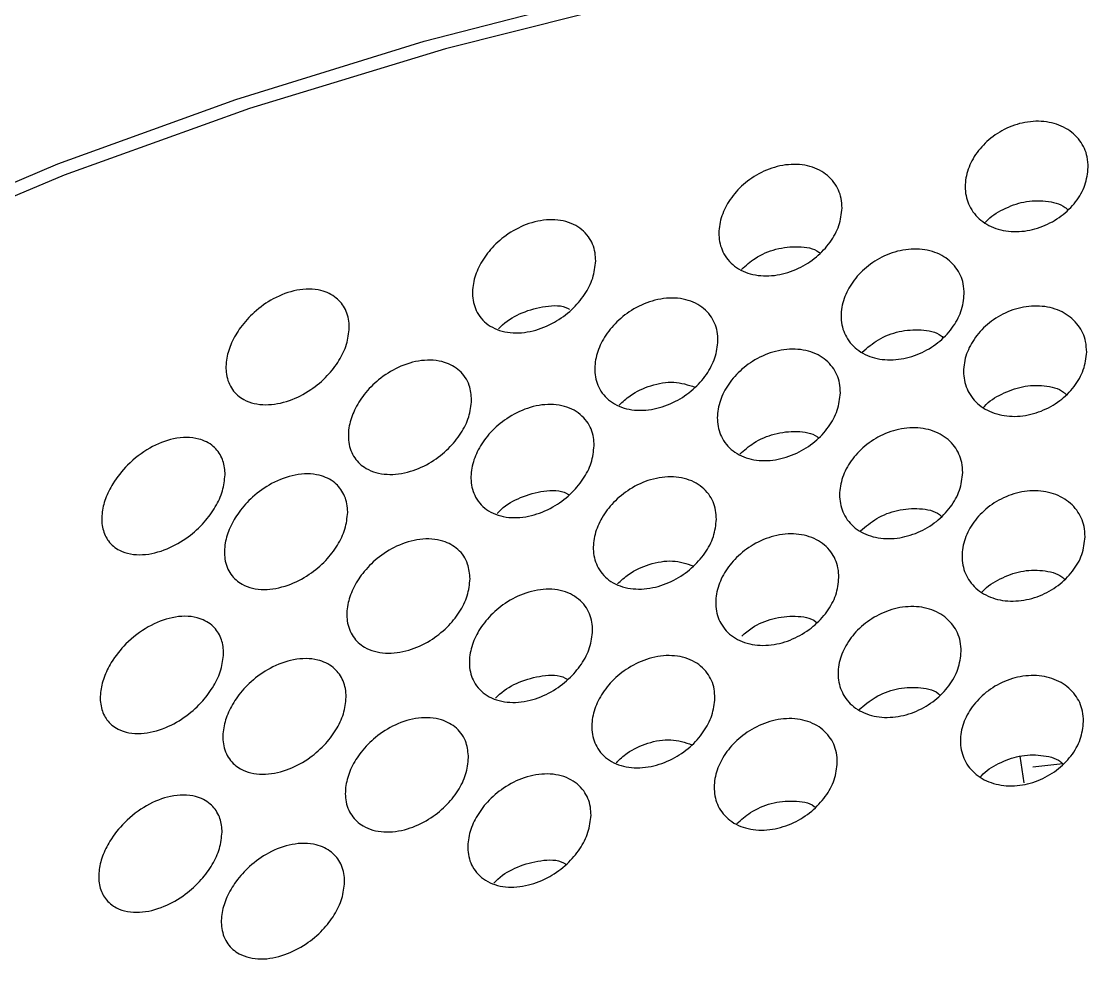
# Model space of a CAD drawing. Extents: x -50 to 17, y -20 to 123.
# Drawn here: x -15.664 to -14.799, y 51.953 to 52.735 of the extents above; entities that cross this region are included whole.
import ezdxf

# ---------------------------------------------------------------- set-up
doc = ezdxf.new("R2010")
doc.units = 0
doc.header["$MEASUREMENT"] = 0
doc.layers.add('GEOMETRY', color=2, linetype='Continuous', lineweight=25)

# ---------------------------------------------------------------- blocks, each defined once
blk = doc.blocks.new('2026 FREEFLOW AZURE')
at = {"layer": 'GEOMETRY'}
for p, q in [((1.59712, -25.01479), (1.59384, -24.99302)), ((1.62841, -24.99915), (1.60424, -25.00197))]:
    blk.add_line(p, q, dxfattribs=at)
at = {"layer": 'GEOMETRY', "flags": 128}
for points in [[(-0.04575, -25.37486), (-0.04451, -25.3374), (-0.03163, -25.25134), (-0.00485, -25.16607), (0.03567, -25.08208), (0.0897, -24.99986), (0.15693, -24.91987), (0.23698, -24.84259), (0.32938, -24.76844), (0.43361, -24.69785), (0.54907, -24.63124), (0.67509, -24.56897), (0.81095, -24.51141), (0.95589, -24.45889), (1.10905, -24.41171), (1.26957, -24.37014)], [(4.12202, -24.60931), (3.982, -24.54733), (3.83218, -24.49062), (3.67347, -24.43952), (3.50687, -24.39435), (3.33338, -24.35538), (3.15409, -24.32287), (2.9701, -24.297), (2.78255, -24.27793), (2.59258, -24.26579), (2.40137, -24.26065), (2.2101, -24.26254), (2.01996, -24.27145), (1.8321, -24.28733), (1.64769, -24.31007), (1.46787, -24.33953), (1.29374, -24.37554), (1.12639, -24.41788), (0.96683, -24.46627), (0.81605, -24.52043), (0.67499, -24.58002)]]:
    blk.add_lwpolyline(points, dxfattribs=at)
at = {"layer": 'GEOMETRY'}
for points, knots in [([(0, 0), (0.2, -0.00008), (1.20002, -0.00046), (3.80013, -0.01005), (7.8002, -0.04963), (12.2829, -0.13071), (16.44802, -0.23757), (19.86804, -0.34946), (22.85957, -0.47221), (24.7419, -0.5503), (25.94212, -0.61929), (26.45999, -0.66906), (26.97462, -0.74406), (27.48236, -0.85203), (28.01305, -1.01359), (28.5606, -1.23768), (29.12144, -1.52179), (29.65647, -1.85216), (30.16155, -2.22538), (30.63269, -2.64057), (31.06793, -3.09416), (31.46407, -3.58226), (31.8165, -4.09939), (32.12146, -4.6425), (32.36416, -5.16803), (32.5518, -5.67154), (32.69165, -6.14768), (32.80034, -6.63245), (32.88052, -7.12254), (32.97557, -8.13604), (33.05675, -9.67327), (33.14744, -11.73257), (33.20546, -13.79344), (33.25035, -15.85466), (33.30056, -18.08683), (33.34673, -20.06085), (33.38743, -22.20606), (33.4155, -23.9223), (33.4389, -25.63862), (33.45943, -27.35497), (33.48815, -30.35867), (33.51042, -34.64981), (33.51434, -38.941), (33.51195, -42.37395), (33.50568, -44.94865), (33.49361, -47.52333), (33.47476, -50.09797), (33.43935, -53.5308), (33.37445, -57.82165), (33.27491, -62.11186), (33.17222, -65.54338), (33.07682, -68.11635), (33.00511, -70.00484), (32.93718, -71.20833), (32.88908, -71.72693), (32.81748, -72.24267), (32.71532, -72.75239), (32.56394, -73.28709), (32.35364, -73.84131), (32.08434, -74.41075), (31.76878, -74.95598), (31.4092, -75.47251), (31.00619, -75.95614), (30.56353, -76.40494), (30.08516, -76.81546), (29.60842, -77.15933), (29.14285, -77.44366), (28.69582, -77.67743), (28.23346, -77.8805), (27.75868, -78.05044), (27.27098, -78.18621), (26.77184, -78.2832), (26.2643, -78.34733), (25.75346, -78.38705), (25.24083, -78.4112), (24.72788, -78.42754), (23.3562, -78.48229), (22.15578, -78.53445), (21.12603, -78.5792)], [0, 0, 0, 0, 0.005165, 0.025824, 0.067143, 0.108463, 0.141599, 0.174735, 0.196825, 0.218915, 0.223384, 0.227868, 0.232345, 0.236808, 0.241259, 0.246652, 0.252064, 0.257477, 0.26287, 0.268262, 0.273674, 0.279085, 0.284477, 0.289814, 0.295151, 0.299409, 0.303679, 0.307955, 0.312231, 0.316492, 0.334233, 0.351976, 0.369722, 0.38747, 0.405216, 0.427379, 0.43846, 0.460622, 0.471703, 0.482785, 0.504947, 0.549272, 0.593597, 0.615759, 0.637922, 0.660084, 0.682247, 0.704409, 0.748736, 0.793062, 0.815225, 0.837388, 0.85955, 0.864025, 0.868513, 0.872996, 0.877466, 0.881926, 0.88733, 0.892753, 0.898176, 0.903579, 0.908986, 0.914412, 0.919839, 0.925246, 0.929573, 0.933916, 0.938263, 0.942603, 0.946927, 0.951323, 0.955721, 0.960131, 0.964551, 0.968972, 0.973383, 1, 1, 1, 1]), ([(0, -0.20812), (1.31617, -0.21114), (3.95269, -0.21718), (7.91277, -0.26212), (11.87996, -0.33113), (15.68819, -0.42418), (19.33051, -0.53894), (21.85279, -0.63686), (23.41686, -0.70482), (24.02616, -0.7321), (24.63933, -0.76055), (25.2642, -0.78989), (25.84524, -0.82004), (26.37836, -0.85645), (26.85381, -0.92171), (27.32445, -1.0226), (27.78676, -1.15852), (28.27081, -1.34037), (28.7732, -1.57224), (29.28674, -1.86117), (29.77553, -2.19163), (30.2356, -2.56036), (30.66422, -2.96518), (31.05868, -3.40343), (31.4163, -3.87235), (31.73488, -4.36878), (32.01206, -4.89134), (32.24771, -5.43343), (32.43998, -5.99212), (32.57881, -6.54378), (32.67263, -7.09537), (32.72119, -7.63672), (32.753, -8.17927), (32.77745, -8.71223), (32.80109, -9.24202), (32.82389, -9.77313), (32.8588, -10.6158), (32.90338, -11.76736), (32.96806, -13.6083), (33.0361, -15.8269), (33.12044, -19.10552), (33.19813, -23.06634), (33.25875, -27.72694), (33.29327, -32.40547), (33.30585, -37.09367), (33.30596, -41.78187), (33.29377, -46.47143), (33.25969, -51.16187), (33.2074, -55.21963), (33.14499, -58.64537), (33.08167, -61.44706), (33.00435, -64.25388), (32.91104, -67.07412), (32.82717, -69.15407), (32.76767, -70.49166), (32.73777, -71.08318), (32.69706, -71.67542), (32.61411, -72.26416), (32.48247, -72.83935), (32.30318, -73.40087), (32.0799, -73.94334), (31.81684, -74.46783), (31.51143, -74.96915), (31.16473, -75.44625), (30.78049, -75.89362), (30.36132, -76.30831), (29.9099, -76.68765), (29.42952, -77.02883), (28.92377, -77.32949), (28.39497, -77.58805), (27.84659, -77.8049), (27.30682, -77.96436), (26.78346, -78.07175), (26.28055, -78.13314), (25.77166, -78.16438), (25.26259, -78.19073), (24.75538, -78.21463), (24.25358, -78.23814), (23.91992, -78.25322), (23.75342, -78.26075)], [0, 0, 0, 0, 0.034975, 0.070062, 0.105239, 0.140413, 0.171289, 0.202076, 0.207489, 0.212892, 0.218283, 0.2238, 0.229514, 0.233745, 0.237996, 0.242255, 0.246524, 0.250789, 0.255985, 0.261212, 0.26643, 0.271646, 0.276863, 0.28208, 0.287298, 0.292517, 0.297737, 0.303, 0.308209, 0.31342, 0.318099, 0.323062, 0.327854, 0.332542, 0.337239, 0.341947, 0.346668, 0.359651, 0.372571, 0.395618, 0.418635, 0.459724, 0.500891, 0.542493, 0.584052, 0.625473, 0.667076, 0.70867, 0.750118, 0.774913, 0.799719, 0.824588, 0.849529, 0.874703, 0.879904, 0.885108, 0.890443, 0.895674, 0.900889, 0.906104, 0.911319, 0.916463, 0.921681, 0.926901, 0.932118, 0.937335, 0.942552, 0.947769, 0.952975, 0.95817, 0.963395, 0.968628, 0.973105, 0.977578, 0.982078, 0.986651, 0.991124, 0.995571, 1, 1, 1, 1]), ([(0, -0.46732), (1.31784, -0.47035), (3.95768, -0.47641), (7.92282, -0.52148), (11.89507, -0.59068), (15.70804, -0.68402), (19.35413, -0.79911), (21.82021, -0.89507), (23.2687, -0.95782), (23.70993, -0.97737), (24.14771, -0.99721), (24.57261, -1.01688), (24.9934, -1.03684), (25.42143, -1.05724), (25.87425, -1.08209), (26.33492, -1.11277), (26.79787, -1.17519), (27.25209, -1.27188), (27.69765, -1.4022), (28.16538, -1.57746), (28.65116, -1.80126), (29.14781, -2.0803), (29.61982, -2.39922), (30.06433, -2.75523), (30.47832, -3.14619), (30.8591, -3.56922), (31.20406, -4.02164), (31.51117, -4.50027), (31.77817, -5.00373), (32.00521, -5.52593), (32.19072, -6.06429), (32.32499, -6.5973), (32.41497, -7.12665), (32.46204, -7.64831), (32.49349, -8.17918), (32.5181, -8.71459), (32.54203, -9.25065), (32.56503, -9.78678), (32.59321, -10.46706), (32.6257, -11.29246), (32.66149, -12.26208), (32.71384, -13.77478), (32.77697, -15.83257), (32.86144, -19.11653), (32.93921, -23.08467), (32.99692, -27.52963), (33.02974, -31.77081), (33.04437, -35.79043), (33.04706, -39.80086), (33.0431, -43.80046), (33.02616, -47.81162), (32.99247, -51.8249), (32.94107, -55.67005), (32.87239, -59.34204), (32.78687, -62.85034), (32.67863, -66.36438), (32.57847, -68.91171), (32.50872, -70.48109), (32.47884, -71.06951), (32.43911, -71.64484), (32.36, -72.21099), (32.23345, -72.76627), (32.06075, -73.3086), (31.84474, -73.83385), (31.59025, -74.34161), (31.29443, -74.82679), (30.9597, -75.28734), (30.58833, -75.71913), (30.18347, -76.11938), (29.74753, -76.48529), (29.28359, -76.81411), (28.79509, -77.10404), (28.28462, -77.35332), (27.75593, -77.56157), (27.23658, -77.71433), (26.73269, -77.81738), (26.24418, -77.87587), (25.74554, -77.90633), (25.24396, -77.93208), (24.74186, -77.95576), (24.24268, -77.97917), (23.90865, -77.99427), (23.7418, -78.00181)], [0, 0, 0, 0, 0.03527, 0.070652, 0.106128, 0.141599, 0.172731, 0.203759, 0.20765, 0.211535, 0.21558, 0.219378, 0.222919, 0.226854, 0.230847, 0.235057, 0.239207, 0.243337, 0.247474, 0.25162, 0.256695, 0.261774, 0.26685, 0.271924, 0.276999, 0.282072, 0.28714, 0.292209, 0.297275, 0.302376, 0.307435, 0.312498, 0.31707, 0.32179, 0.326508, 0.331303, 0.336135, 0.340869, 0.345665, 0.354357, 0.362978, 0.371634, 0.394867, 0.418077, 0.459554, 0.501089, 0.537051, 0.573067, 0.608669, 0.644385, 0.680112, 0.716024, 0.751799, 0.783032, 0.814317, 0.845722, 0.877124, 0.882546, 0.887766, 0.892894, 0.897975, 0.903048, 0.908117, 0.913191, 0.918234, 0.923303, 0.928382, 0.933455, 0.938529, 0.943602, 0.94867, 0.953731, 0.958788, 0.963859, 0.968921, 0.973257, 0.977609, 0.982077, 0.986625, 0.991051, 0.99553, 1, 1, 1, 1]), ([(0, -1.38552), (1.31693, -1.38855), (3.95533, -1.39462), (7.91852, -1.43972), (11.8891, -1.50897), (15.70008, -1.60237), (19.3438, -1.71753), (21.80829, -1.81354), (23.25638, -1.87636), (23.69247, -1.89572), (24.11762, -1.91501), (24.51877, -1.93358), (24.91321, -1.95227), (25.31624, -1.97139), (25.74734, -1.99455), (26.17394, -2.02084), (26.58723, -2.0715), (26.97787, -2.15082), (27.36039, -2.25874), (27.76605, -2.40664), (28.18942, -2.59787), (28.62396, -2.8374), (29.03621, -3.11119), (29.42516, -3.41779), (29.78788, -3.75506), (30.12171, -4.12032), (30.42434, -4.51094), (30.69407, -4.92441), (30.92955, -5.36016), (31.13018, -5.81278), (31.29523, -6.27881), (31.40756, -6.70917), (31.48031, -7.1004), (31.52503, -7.45828), (31.55302, -7.83395), (31.57653, -8.23363), (31.59821, -8.69686), (31.6211, -9.20933), (31.6451, -9.76392), (31.68051, -10.61678), (31.72543, -11.77352), (31.79021, -13.61353), (31.85837, -15.83235), (31.94299, -19.11602), (32.02091, -23.08539), (32.07103, -26.9411), (32.09798, -29.99894), (32.11224, -32.25531), (32.12144, -34.49711), (32.12642, -36.72772), (32.12809, -38.9586), (32.12753, -41.19118), (32.1242, -43.4982), (32.1164, -45.88149), (32.10269, -48.35109), (32.08236, -50.82844), (32.05478, -53.30004), (32.01434, -56.11118), (31.95556, -59.26635), (31.87059, -62.77153), (31.7625, -66.27882), (31.66592, -68.7715), (31.59973, -70.24812), (31.57934, -70.693), (31.55515, -71.11519), (31.52679, -71.50527), (31.48063, -71.88112), (31.41218, -72.24525), (31.32122, -72.60368), (31.19473, -72.99579), (31.02434, -73.41729), (30.8049, -73.86228), (30.54944, -74.28699), (30.26067, -74.68915), (29.94002, -75.06652), (29.58995, -75.41643), (29.2129, -75.73654), (28.81123, -76.02485), (28.38751, -76.27949), (27.94501, -76.49811), (27.48983, -76.6808), (27.04545, -76.81455), (26.61544, -76.90495), (26.18457, -76.95939), (25.72353, -76.98765), (25.23434, -77.01337), (24.73372, -77.03692), (24.23136, -77.06052), (23.89626, -77.07569), (23.72872, -77.08327)], [0, 0, 0, 0, 0.036172, 0.072469, 0.108864, 0.145249, 0.177177, 0.208996, 0.212993, 0.216989, 0.220986, 0.224682, 0.22802, 0.231832, 0.235765, 0.239878, 0.243569, 0.247192, 0.250816, 0.254476, 0.259042, 0.263562, 0.26809, 0.27262, 0.277151, 0.281679, 0.286196, 0.290709, 0.295224, 0.299786, 0.304294, 0.308789, 0.311988, 0.315218, 0.31869, 0.322333, 0.326216, 0.331427, 0.336423, 0.341463, 0.354873, 0.36822, 0.392034, 0.415846, 0.458443, 0.501082, 0.52176, 0.542436, 0.563059, 0.583337, 0.603705, 0.624336, 0.644659, 0.667073, 0.689798, 0.712494, 0.735121, 0.75769, 0.789716, 0.821799, 0.853996, 0.886096, 0.890316, 0.894596, 0.898329, 0.901932, 0.905336, 0.908724, 0.912102, 0.915487, 0.920033, 0.924576, 0.929101, 0.93363, 0.93816, 0.942688, 0.947211, 0.951731, 0.956254, 0.960773, 0.965274, 0.96971, 0.973502, 0.977331, 0.981628, 0.986186, 0.990786, 0.995393, 1, 1, 1, 1]), ([(23.71664, -76.81459), (23.87382, -76.80748), (24.19388, -76.793), (24.68324, -76.77009), (25.17521, -76.74684), (25.62906, -76.72376), (26.04293, -76.69834), (26.42565, -76.66185), (26.80835, -76.59296), (27.20087, -76.49097), (27.60145, -76.35059), (28.00571, -76.17213), (28.39584, -75.96471), (28.76726, -75.72882), (29.11959, -75.46573), (29.45098, -75.17677), (29.75959, -74.86364), (30.04359, -74.52823), (30.30132, -74.17241), (30.53194, -73.7975), (30.73328, -73.40457), (30.91751, -72.97337), (31.07462, -72.50321), (31.19258, -71.99687), (31.26095, -71.48654), (31.29465, -70.97704), (31.32354, -70.41431), (31.35059, -69.79985), (31.37961, -69.13186), (31.41414, -68.29117), (31.45328, -67.28001), (31.4954, -66.10171), (31.55578, -64.27686), (31.62643, -61.80201), (31.71691, -57.86154), (31.79375, -53.10134), (31.83524, -48.43231), (31.85228, -44.69247), (31.85823, -41.87566), (31.85938, -39.05641), (31.85703, -36.21637), (31.84891, -33.36844), (31.83335, -30.51982), (31.80435, -27.12399), (31.75319, -23.18683), (31.66649, -18.71014), (31.57978, -15.47733), (31.51547, -13.48271), (31.48991, -12.72837), (31.46296, -11.97216), (31.43413, -11.2029), (31.40678, -10.51013), (31.38164, -9.90024), (31.35982, -9.38953), (31.33751, -8.88889), (31.31528, -8.39227), (31.28803, -7.89446), (31.25306, -7.41531), (31.18553, -6.95962), (31.08692, -6.53052), (30.95475, -6.11109), (30.79148, -5.7047), (30.60141, -5.31051), (30.38163, -4.93178), (30.13286, -4.56934), (29.85723, -4.22664), (29.55652, -3.90573), (29.23246, -3.60847), (28.88682, -3.3365), (28.52136, -3.09131), (28.13732, -2.87418), (27.73796, -2.68657), (27.32534, -2.52882), (26.91493, -2.41135), (26.51133, -2.33144), (26.12077, -2.28733), (25.72897, -2.26294), (25.34126, -2.24197), (24.97305, -2.22436), (24.64443, -2.20877), (24.36013, -2.19545), (24.08805, -2.18291), (23.80948, -2.17024), (23.51428, -2.157), (23.21681, -2.14387), (22.91931, -2.13093), (22.62176, -2.1182), (21.18156, -2.05752), (18.72776, -1.96525), (15.25755, -1.86015), (11.70188, -1.77475), (7.93494, -1.70891), (3.96352, -1.6636), (1.3197, -1.65751), (0, -1.65446)], [0, 0, 0, 0, 0.004355, 0.0088678, 0.0135594, 0.0179873, 0.0214455, 0.0250363, 0.0286212, 0.0321955, 0.0362508, 0.0403553, 0.0444156, 0.0484687, 0.0525218, 0.0565745, 0.0606268, 0.0646788, 0.0687273, 0.0727759, 0.0768496, 0.0809363, 0.0857442, 0.090551, 0.0953032, 0.099978, 0.1046806, 0.1108995, 0.1170014, 0.1231868, 0.134188, 0.1450095, 0.1558209, 0.1847242, 0.2135363, 0.2649145, 0.3164939, 0.3427711, 0.3684278, 0.3944583, 0.4208032, 0.4470351, 0.4732841, 0.4996492, 0.5410289, 0.5822663, 0.6235788, 0.6305383, 0.6375025, 0.6444696, 0.6514822, 0.6588093, 0.663659, 0.6683774, 0.6729577, 0.6775296, 0.6821363, 0.6867577, 0.690821, 0.6948735, 0.6989316, 0.7029798, 0.7069854, 0.7110341, 0.7150875, 0.7191413, 0.7231951, 0.7272484, 0.7313011, 0.7353567, 0.7394175, 0.7435001, 0.7475585, 0.7516311, 0.7553006, 0.758933, 0.7625005, 0.7661651, 0.76968, 0.7727035, 0.7752709, 0.7775577, 0.7802422, 0.7829892, 0.7857364, 0.7884837, 0.7912314, 0.7939794, 0.8283813, 0.8591954, 0.8900723, 0.9268238, 0.963473, 1, 1, 1, 1]), ([(0, -1.86106), (1.72454, -1.86623), (5.18117, -1.87659), (10.37202, -1.95241), (14.9798, -2.05676), (18.99327, -2.18133), (21.38431, -2.27254), (22.74576, -2.33025), (23.0816, -2.34474), (23.41739, -2.35949), (23.75117, -2.3744), (24.03602, -2.38735), (24.26409, -2.39784), (24.43569, -2.40581), (24.60328, -2.41368), (24.7838, -2.4222), (24.98409, -2.43173), (25.28839, -2.44631), (25.68245, -2.46718), (26.16103, -2.49552), (26.6317, -2.55918), (27.09311, -2.67096), (27.53, -2.82337), (27.94054, -3.00654), (28.3251, -3.21391), (28.6911, -3.45043), (29.03749, -3.71451), (29.36221, -4.00458), (29.66352, -4.31897), (29.93955, -4.65577), (30.18846, -5.01288), (30.40818, -5.38695), (30.59771, -5.77715), (30.75995, -6.17958), (30.89136, -6.59796), (30.98882, -7.02947), (31.05006, -7.46884), (31.08169, -7.91089), (31.10638, -8.35202), (31.12859, -8.84072), (31.15271, -9.38142), (31.17826, -9.98008), (31.20583, -10.65438), (31.23447, -11.38777), (31.26357, -12.17414), (31.29084, -12.94969), (31.33883, -14.38708), (31.4009, -16.48465), (31.4861, -19.96422), (31.56262, -24.17012), (31.60854, -28.1939), (31.63134, -31.31099), (31.64241, -33.51445), (31.64907, -35.71761), (31.65211, -37.92379), (31.6525, -40.11871), (31.65079, -42.29491), (31.64608, -44.40567), (31.63781, -46.47047), (31.6258, -48.49329), (31.60933, -50.51868), (31.58808, -52.54029), (31.56166, -54.55844), (31.52003, -57.18579), (31.45477, -60.42756), (31.37741, -63.33507), (31.3155, -65.2976), (31.28128, -66.31177), (31.24444, -67.33198), (31.20483, -68.3586), (31.16192, -69.39047), (31.12547, -70.22498), (31.09441, -70.8593), (31.06697, -71.29131), (31.02569, -71.72039), (30.94929, -72.14475), (30.83888, -72.56437), (30.69379, -72.97584), (30.51828, -73.37628), (30.31372, -73.76298), (30.08016, -74.13045), (29.81911, -74.47846), (29.53169, -74.8053), (29.21974, -75.10896), (28.88517, -75.38756), (28.53, -75.63931), (28.15502, -75.86348), (27.76259, -76.05771), (27.3569, -76.22244), (26.93958, -76.35088), (26.51171, -76.44164), (26.07721, -76.49014), (25.64273, -76.51584), (25.2022, -76.53873), (24.75675, -76.55977), (24.31265, -76.58065), (23.00637, -76.6406), (21.84939, -76.68718), (20.83462, -76.72803)], [0, 0, 0, 0, 0.0467676, 0.0937399, 0.1407829, 0.1717562, 0.2026327, 0.2056718, 0.2087104, 0.2117488, 0.2147869, 0.2177714, 0.2194813, 0.2209785, 0.2224301, 0.2240312, 0.2258794, 0.2278679, 0.2322928, 0.2365817, 0.2408661, 0.2451535, 0.2494335, 0.2533964, 0.2573333, 0.2612704, 0.2652017, 0.2691338, 0.2730666, 0.2769991, 0.280931, 0.2848597, 0.2887516, 0.2926847, 0.2966164, 0.3006311, 0.3046672, 0.308634, 0.3126464, 0.3166494, 0.3219005, 0.3273242, 0.3328992, 0.3402021, 0.3472281, 0.3542394, 0.3612471, 0.3862304, 0.4111479, 0.4556374, 0.5003078, 0.520275, 0.5401718, 0.560064, 0.5800227, 0.6000011, 0.619588, 0.6390389, 0.6572429, 0.6755838, 0.6938966, 0.7121709, 0.730411, 0.7486313, 0.7834306, 0.8183417, 0.8275072, 0.8366788, 0.8458607, 0.8551923, 0.8645401, 0.8738682, 0.8778452, 0.8817623, 0.8856075, 0.8895279, 0.8934413, 0.8973621, 0.9013477, 0.9052879, 0.9092143, 0.9131431, 0.9170741, 0.9210056, 0.9249374, 0.928869, 0.9328001, 0.9367726, 0.9407322, 0.9446618, 0.9485984, 0.9525748, 0.9565052, 0.9604014, 0.9645377, 0.9685987, 0.9724583, 1, 1, 1, 1]), ([(20.8241, -76.45482), (20.89275, -76.45218), (21.04173, -76.44645), (21.28274, -76.43694), (21.54113, -76.42665), (21.80016, -76.41621), (22.07067, -76.40516), (22.37137, -76.39262), (22.69537, -76.37892), (22.98621, -76.36645), (23.22722, -76.35594), (23.43694, -76.34664), (23.65674, -76.33679), (23.90239, -76.32569), (24.16984, -76.31351), (24.43721, -76.30127), (24.66504, -76.29039), (24.83685, -76.28184), (24.97414, -76.27555), (25.10558, -76.26954), (25.22149, -76.26408), (25.31395, -76.25942), (25.38329, -76.25574), (25.45162, -76.25196), (25.52006, -76.24797), (25.58232, -76.24439), (25.67851, -76.239), (25.80331, -76.2321), (25.95883, -76.22207), (26.10619, -76.21017), (26.25097, -76.19525), (26.48991, -76.16413), (26.81918, -76.09999), (27.23433, -75.9757), (27.63418, -75.8162), (28.01828, -75.62623), (28.38084, -75.41012), (28.72444, -75.16622), (29.04759, -74.89587), (29.34853, -74.60091), (29.62525, -74.28333), (29.87574, -73.94484), (30.09937, -73.58737), (30.29354, -73.21179), (30.45979, -72.82329), (30.59546, -72.42412), (30.68008, -72.08505), (30.731, -71.80971), (30.76095, -71.60304), (30.78258, -71.39422), (30.79859, -71.18893), (30.81286, -70.97672), (30.82471, -70.76987), (30.83592, -70.5488), (30.84529, -70.34976), (30.8539, -70.16151), (30.86123, -69.99946), (30.86856, -69.83521), (30.87589, -69.66879), (30.88323, -69.50018), (30.89057, -69.32938), (30.89791, -69.15641), (30.90801, -68.91567), (30.9204, -68.61481), (30.93491, -68.25423), (30.95043, -67.85914), (30.96716, -67.42145), (30.98471, -66.94731), (31.00156, -66.47765), (31.02206, -65.88832), (31.04602, -65.16871), (31.07292, -64.31419), (31.09804, -63.46893), (31.12756, -62.41785), (31.16032, -61.15521), (31.19542, -59.65166), (31.22741, -58.11657), (31.25006, -56.88913), (31.26543, -55.97841), (31.27481, -55.39348), (31.28377, -54.8042), (31.29232, -54.21058), (31.30045, -53.61262), (31.30816, -53.01031), (31.31545, -52.40365), (31.32209, -51.81365), (31.32812, -51.24058), (31.3336, -50.68473), (31.3387, -50.12986), (31.34331, -49.59084), (31.34747, -49.06692), (31.35125, -48.55282), (31.35574, -47.8939), (31.36062, -47.08592), (31.36553, -46.12465), (31.36964, -45.14489), (31.37297, -44.14666), (31.37542, -43.16313), (31.37708, -42.20126), (31.37839, -41.06354), (31.37902, -39.71227), (31.37867, -38.17361), (31.37702, -36.64558), (31.37392, -35.13692), (31.36908, -33.63466), (31.36219, -32.12955), (31.35304, -30.63183), (31.34393, -29.4492), (31.33639, -28.59757), (31.33139, -28.06957), (31.32608, -27.54457), (31.32046, -27.02258), (31.31454, -26.50358), (31.30832, -25.98758), (31.3018, -25.47458), (31.29016, -24.6058), (31.27218, -23.39011), (31.24413, -21.74076), (31.21073, -20.02952), (31.17112, -18.2605), (31.13435, -16.81259), (31.10209, -15.65141), (31.07569, -14.75559), (31.04693, -13.83794), (31.0165, -12.92468), (30.98411, -12.00959), (30.95495, -11.23457), (30.92974, -10.5959), (30.90982, -10.10677), (30.88948, -9.62465), (30.86764, -9.12574), (30.84765, -8.6754), (30.82876, -8.28381), (30.81054, -7.96248), (30.78919, -7.6547), (30.75872, -7.34614), (30.70974, -7.04484), (30.63667, -6.70786), (30.5254, -6.33906), (30.37364, -5.94567), (30.19298, -5.56558), (29.98374, -5.20081), (29.74627, -4.85376), (29.48142, -4.52611), (29.1914, -4.2199), (28.87808, -3.93776), (28.54375, -3.68107), (28.18983, -3.45182), (27.81876, -3.25133), (27.48541, -3.10317), (27.19935, -2.99735), (26.96418, -2.92402), (26.72592, -2.86397), (26.48437, -2.81646), (26.24011, -2.78259), (26.0106, -2.76244), (25.80173, -2.74858), (25.59937, -2.73683), (25.40083, -2.7259), (25.19548, -2.7154), (24.99923, -2.7065), (24.73499, -2.69303), (24.4122, -2.67884), (24.00715, -2.65957), (23.59759, -2.64125), (23.17294, -2.62236), (22.58174, -2.5968), (21.80851, -2.5645), (20.8657, -2.52714), (19.9269, -2.49187), (18.55299, -2.443), (16.72224, -2.38397), (14.44612, -2.3208), (12.11303, -2.26588), (9.73049, -2.21963), (7.27866, -2.18225), (4.82542, -2.1551), (2.39609, -2.13776), (0.79275, -2.13556), (0, -2.13447)], [0, 0, 0, 0, 0.0018774, 0.0040745, 0.0065914, 0.0089445, 0.0111591, 0.0139903, 0.0171692, 0.0200213, 0.0219458, 0.023762, 0.0257582, 0.0279584, 0.0304823, 0.0330747, 0.0352728, 0.0367154, 0.0377758, 0.0390288, 0.0403111, 0.0409469, 0.0415588, 0.0422089, 0.0428172, 0.0434322, 0.0439132, 0.04545, 0.0468478, 0.048172, 0.0494902, 0.0508247, 0.0547566, 0.0586411, 0.0626509, 0.0665072, 0.07034, 0.0741737, 0.07801, 0.0818421, 0.0856777, 0.0895094, 0.093338, 0.0971884, 0.1010524, 0.104876, 0.1086978, 0.1105906, 0.1125268, 0.1144031, 0.1163267, 0.1181536, 0.1202154, 0.1219888, 0.124203, 0.1256609, 0.1271386, 0.1286363, 0.1301538, 0.1316912, 0.1332485, 0.1348256, 0.1364226, 0.1398332, 0.1430545, 0.1462847, 0.1506387, 0.1550245, 0.1592509, 0.1634822, 0.1711397, 0.1789276, 0.1868461, 0.1942495, 0.2076633, 0.2213635, 0.2353502, 0.2496236, 0.2549132, 0.2602423, 0.2656109, 0.271019, 0.2764666, 0.2819538, 0.2874804, 0.2930466, 0.2980785, 0.3031423, 0.308238, 0.3132428, 0.3178733, 0.3225565, 0.3272925, 0.3358809, 0.3446377, 0.3535628, 0.3626562, 0.371918, 0.3804411, 0.3889425, 0.4030101, 0.4173689, 0.4309916, 0.4447687, 0.458598, 0.472046, 0.4859014, 0.4995289, 0.5043662, 0.5091761, 0.5139588, 0.5187142, 0.5234423, 0.5281431, 0.5328166, 0.5374628, 0.5518876, 0.5660429, 0.5825433, 0.598662, 0.6143992, 0.6221248, 0.6304075, 0.638891, 0.6472149, 0.6553793, 0.6639146, 0.6684097, 0.6728467, 0.6772929, 0.681597, 0.686494, 0.689612, 0.6923109, 0.6952894, 0.6980432, 0.700781, 0.7036266, 0.7074608, 0.7112951, 0.7151399, 0.71895, 0.7227759, 0.7266196, 0.7304516, 0.7342896, 0.7381304, 0.7419586, 0.7458009, 0.7496454, 0.7519168, 0.7541331, 0.7563741, 0.7586283, 0.7608574, 0.7631098, 0.7649229, 0.7665781, 0.7686493, 0.7703569, 0.7721972, 0.774018, 0.7775875, 0.7810269, 0.7850998, 0.7887914, 0.7926435, 0.8012712, 0.8099411, 0.8184288, 0.8269452, 0.8475116, 0.8684861, 0.8891715, 0.9112885, 0.933609, 0.9561836, 0.9783354, 1, 1, 1, 1]), ([(-0.04688, -25.8869), (-0.06369, -25.87295), (-0.13059, -25.81745), (-0.21615, -25.71273), (-0.30029, -25.57428), (-0.34869, -25.43139), (-0.36345, -25.28643), (-0.34244, -25.141), (-0.28736, -24.99706), (-0.19882, -24.85636), (-0.07678, -24.72093), (0.07604, -24.59242), (0.25781, -24.47248), (0.46723, -24.36313), (0.70066, -24.26552), (0.95527, -24.18097), (1.22849, -24.11124), (1.51618, -24.05666), (1.80896, -24.01921), (2.10232, -23.9973), (2.29596, -23.99565), (2.39278, -23.99482)], [0, 0, 0, 0, 0.018406, 0.073255, 0.128094, 0.183107, 0.237945, 0.292774, 0.347778, 0.402607, 0.457449, 0.512466, 0.567308, 0.622172, 0.677211, 0.732076, 0.786941, 0.841981, 0.896846, 0.948423, 1, 1, 1, 1]), ([(1.64919, -24.51417), (1.64863, -24.51903), (1.64752, -24.52874), (1.63943, -24.54269), (1.6275, -24.55445), (1.61215, -24.56299), (1.59486, -24.56713), (1.57758, -24.56596), (1.56277, -24.55927), (1.55266, -24.548), (1.54833, -24.53401), (1.54963, -24.51925), (1.55588, -24.50505), (1.5665, -24.49245), (1.58086, -24.48256), (1.59784, -24.47676), (1.61552, -24.47627), (1.6314, -24.48154), (1.64299, -24.49175), (1.64856, -24.50346), (1.64902, -24.51131), (1.64919, -24.51417)], [0, 0, 0, 0, 0.050243, 0.10045, 0.151661, 0.205251, 0.261486, 0.319599, 0.377716, 0.433578, 0.485991, 0.535683, 0.584668, 0.63505, 0.688237, 0.744482, 0.802669, 0.860702, 0.916608, 0.969601, 1, 1, 1, 1]), ([(1.4489, -24.54732), (1.44837, -24.55209), (1.4473, -24.56162), (1.43959, -24.57559), (1.42818, -24.58778), (1.41319, -24.59725), (1.39582, -24.60268), (1.378, -24.60271), (1.36257, -24.59672), (1.35218, -24.5856), (1.34798, -24.57166), (1.34937, -24.55711), (1.35536, -24.54311), (1.36546, -24.5303), (1.37939, -24.51963), (1.39637, -24.51261), (1.41452, -24.5109), (1.43103, -24.5154), (1.44293, -24.52543), (1.44834, -24.53703), (1.44876, -24.54469), (1.4489, -24.54732)], [0, 0, 0, 0, 0.048167, 0.096278, 0.14592, 0.199309, 0.256978, 0.31786, 0.378925, 0.436276, 0.487919, 0.535291, 0.581667, 0.630139, 0.68281, 0.740313, 0.801238, 0.862261, 0.91984, 0.972467, 1, 1, 1, 1]), ([(1.5653, -24.55923), (1.56555, -24.55893), (1.56938, -24.55422), (1.5803, -24.54771), (1.59703, -24.5413), (1.61459, -24.54098), (1.62718, -24.54375), (1.63174, -24.54797), (1.63241, -24.54858)], [0, 0, 0, 0, 0.015337, 0.235964, 0.470846, 0.714935, 0.958421, 1, 1, 1, 1]), ([(1.24852, -24.59034), (1.24802, -24.59499), (1.24701, -24.60427), (1.23978, -24.61816), (1.22902, -24.63072), (1.21452, -24.64122), (1.1971, -24.64817), (1.17861, -24.64971), (1.16231, -24.64462), (1.15153, -24.63359), (1.14754, -24.61957), (1.14907, -24.60529), (1.15477, -24.59161), (1.16428, -24.57868), (1.17771, -24.56722), (1.19466, -24.55882), (1.2134, -24.55564), (1.23074, -24.55928), (1.24303, -24.56924), (1.24809, -24.58077), (1.24842, -24.5881), (1.24852, -24.59034)], [0, 0, 0, 0, 0.045542, 0.091004, 0.138547, 0.191447, 0.250736, 0.315254, 0.380548, 0.440178, 0.490829, 0.535187, 0.578324, 0.62442, 0.676338, 0.735329, 0.799891, 0.865142, 0.925106, 0.977143, 1, 1, 1, 1]), ([(1.36703, -24.59717), (1.37066, -24.594), (1.37912, -24.58663), (1.39557, -24.57978), (1.4134, -24.57809), (1.42622, -24.57982), (1.43065, -24.58364), (1.43092, -24.58387)], [0, 0, 0, 0, 0.190516, 0.442836, 0.71232, 0.982613, 1, 1, 1, 1]), ([(1.54831, -24.6171), (1.54777, -24.62192), (1.54668, -24.63155), (1.53876, -24.64552), (1.52707, -24.6575), (1.5119, -24.6665), (1.49456, -24.67126), (1.47703, -24.67065), (1.46194, -24.66429), (1.4517, -24.6531), (1.44743, -24.63915), (1.44876, -24.62449), (1.45489, -24.61037), (1.46526, -24.59766), (1.47942, -24.58738), (1.4964, -24.58099), (1.5143, -24.57992), (1.53047, -24.58482), (1.54221, -24.59492), (1.54772, -24.60657), (1.54816, -24.61434), (1.54831, -24.6171)], [0, 0, 0, 0, 0.049271, 0.098496, 0.148982, 0.202498, 0.259419, 0.318816, 0.378273, 0.434803, 0.486856, 0.535466, 0.583223, 0.632709, 0.685667, 0.742514, 0.80197, 0.861366, 0.91803, 0.970857, 1, 1, 1, 1]), ([(1.04805, -24.64462), (1.04758, -24.64911), (1.04664, -24.65808), (1.03998, -24.67178), (1.03002, -24.68463), (1.01618, -24.69619), (0.99877, -24.70495), (0.9795, -24.70851), (0.96321, -24.70491), (0.95234, -24.69558), (0.94743, -24.68354), (0.94775, -24.6698), (0.95201, -24.65646), (0.95969, -24.64344), (0.97121, -24.63083), (0.98688, -24.61982), (1.00584, -24.61289), (1.02396, -24.61288), (1.03753, -24.61928), (1.04566, -24.62934), (1.04801, -24.63867), (1.04804, -24.644), (1.04805, -24.64462)], [0, 0, 0, 0, 0.042288, 0.084472, 0.129234, 0.181131, 0.242017, 0.311125, 0.382481, 0.431409, 0.480646, 0.522704, 0.561637, 0.603121, 0.651197, 0.708651, 0.775674, 0.847351, 0.90168, 0.947725, 0.993967, 1, 1, 1, 1]), ([(1.34798, -24.65505), (1.34746, -24.65976), (1.34642, -24.66917), (1.33894, -24.68312), (1.32783, -24.6955), (1.31308, -24.70548), (1.29567, -24.71163), (1.27754, -24.71237), (1.26171, -24.7068), (1.25114, -24.69574), (1.24703, -24.68177), (1.24848, -24.66735), (1.25432, -24.65349), (1.26414, -24.64061), (1.27783, -24.62955), (1.29479, -24.62186), (1.31322, -24.61945), (1.33012, -24.62354), (1.34221, -24.6335), (1.34748, -24.64506), (1.34786, -24.65258), (1.34798, -24.65505)], [0, 0, 0, 0, 0.046926, 0.093785, 0.142451, 0.195643, 0.254107, 0.316691, 0.37968, 0.438047, 0.489225, 0.535186, 0.580023, 0.627364, 0.679688, 0.737903, 0.800519, 0.863475, 0.922148, 0.974524, 1, 1, 1, 1]), ([(1.16956, -24.64549), (1.17062, -24.64439), (1.17621, -24.63861), (1.18951, -24.63138), (1.20768, -24.62656), (1.22161, -24.62607), (1.22683, -24.62948), (1.22714, -24.62969)], [0, 0, 0, 0, 0.065085, 0.342536, 0.654585, 0.979005, 1, 1, 1, 1]), ([(1.64792, -24.66441), (1.64736, -24.66927), (1.64625, -24.67899), (1.63815, -24.69293), (1.62622, -24.70469), (1.61088, -24.71323), (1.59359, -24.71737), (1.5763, -24.7162), (1.5615, -24.70951), (1.55139, -24.69824), (1.54706, -24.68425), (1.54836, -24.66949), (1.55461, -24.65529), (1.56523, -24.64269), (1.57959, -24.6328), (1.59657, -24.627), (1.61425, -24.62652), (1.63012, -24.63178), (1.64172, -24.64199), (1.64729, -24.6537), (1.64775, -24.66155), (1.64792, -24.66441)], [0, 0, 0, 0, 0.050243, 0.10045, 0.151661, 0.205251, 0.261486, 0.319599, 0.377716, 0.433578, 0.485991, 0.535683, 0.584668, 0.63505, 0.688237, 0.744482, 0.802669, 0.860702, 0.916608, 0.969601, 1, 1, 1, 1]), ([(1.46519, -24.66444), (1.46947, -24.66087), (1.47856, -24.6533), (1.49565, -24.64678), (1.51326, -24.64575), (1.52598, -24.64804), (1.53048, -24.65207), (1.53097, -24.6525)], [0, 0, 0, 0, 0.216002, 0.4586, 0.713885, 0.969081, 1, 1, 1, 1]), ([(1.44763, -24.69756), (1.44709, -24.70233), (1.44603, -24.71186), (1.43832, -24.72583), (1.4269, -24.73802), (1.41192, -24.7475), (1.39454, -24.75292), (1.37673, -24.75295), (1.3613, -24.74696), (1.35091, -24.73584), (1.34671, -24.7219), (1.34809, -24.70735), (1.35408, -24.69335), (1.36419, -24.68054), (1.37812, -24.66987), (1.39509, -24.66285), (1.41324, -24.66114), (1.42975, -24.66565), (1.44166, -24.67567), (1.44707, -24.68727), (1.44748, -24.69493), (1.44763, -24.69756)], [0, 0, 0, 0, 0.048167, 0.096278, 0.14592, 0.199309, 0.256978, 0.31786, 0.378925, 0.436276, 0.487919, 0.535291, 0.581667, 0.630139, 0.68281, 0.740313, 0.801238, 0.862261, 0.91984, 0.972467, 1, 1, 1, 1]), ([(1.14756, -24.70349), (1.14707, -24.70806), (1.1461, -24.71719), (1.13914, -24.73101), (1.12875, -24.74372), (1.11457, -24.75475), (1.09714, -24.76256), (1.07828, -24.76504), (1.0624, -24.76076), (1.05173, -24.7511), (1.0469, -24.73873), (1.04735, -24.72477), (1.05195, -24.71118), (1.06019, -24.69809), (1.07231, -24.68583), (1.08836, -24.67576), (1.10716, -24.67018), (1.12482, -24.67135), (1.13834, -24.6788), (1.14631, -24.68988), (1.14718, -24.69934), (1.14756, -24.70349)], [0, 0, 0, 0, 0.043994, 0.087896, 0.134139, 0.186614, 0.246714, 0.313397, 0.381439, 0.431155, 0.481132, 0.524768, 0.56583, 0.60931, 0.65879, 0.716444, 0.781827, 0.850239, 0.903931, 0.957895, 1, 1, 1, 1]), ([(1.26753, -24.70751), (1.27046, -24.70484), (1.27823, -24.69775), (1.29381, -24.69087), (1.31259, -24.68746), (1.3237, -24.69111), (1.32928, -24.69294)], [0, 0, 0, 0, 0.159822, 0.423927, 0.710928, 1, 1, 1, 1]), ([(1.56403, -24.70947), (1.56428, -24.70917), (1.5681, -24.70446), (1.57902, -24.69795), (1.59576, -24.69154), (1.61331, -24.69122), (1.6259, -24.69399), (1.63047, -24.69821), (1.63114, -24.69882)], [0, 0, 0, 0, 0.015337, 0.235964, 0.470846, 0.714935, 0.958421, 1, 1, 1, 1]), ([(1.24725, -24.74058), (1.24675, -24.74523), (1.24574, -24.75451), (1.23851, -24.7684), (1.22774, -24.78096), (1.21325, -24.79146), (1.19582, -24.79841), (1.17734, -24.79996), (1.16104, -24.79486), (1.15025, -24.78383), (1.14626, -24.76981), (1.1478, -24.75553), (1.15349, -24.74185), (1.16301, -24.72892), (1.17644, -24.71746), (1.19339, -24.70906), (1.21213, -24.70588), (1.22947, -24.70952), (1.24175, -24.71948), (1.24682, -24.73101), (1.24715, -24.73834), (1.24725, -24.74058)], [0, 0, 0, 0, 0.045542, 0.091004, 0.138547, 0.191447, 0.250736, 0.315254, 0.380548, 0.440178, 0.490829, 0.535187, 0.578324, 0.62442, 0.676338, 0.735329, 0.799891, 0.865142, 0.925106, 0.977143, 1, 1, 1, 1]), ([(1.54708, -24.76248), (1.54654, -24.7673), (1.54545, -24.77693), (1.53753, -24.7909), (1.52584, -24.80288), (1.51067, -24.81188), (1.49333, -24.81664), (1.4758, -24.81603), (1.46071, -24.80967), (1.45047, -24.79848), (1.4462, -24.78453), (1.44753, -24.76987), (1.45366, -24.75575), (1.46403, -24.74303), (1.47819, -24.73276), (1.49517, -24.72637), (1.51307, -24.7253), (1.52924, -24.73019), (1.54098, -24.7403), (1.54648, -24.75195), (1.54692, -24.75972), (1.54708, -24.76248)], [0, 0, 0, 0, 0.049271, 0.098496, 0.148982, 0.202498, 0.259419, 0.318816, 0.378273, 0.434803, 0.486856, 0.535466, 0.583223, 0.632709, 0.685667, 0.742514, 0.80197, 0.861366, 0.91803, 0.970857, 1, 1, 1, 1]), ([(0.94703, -24.76414), (0.94658, -24.76853), (0.94568, -24.77732), (0.93934, -24.79087), (0.92983, -24.80382), (0.9164, -24.81594), (0.89906, -24.82573), (0.87933, -24.83053), (0.86258, -24.82777), (0.852, -24.81923), (0.84699, -24.8087), (0.84626, -24.79644), (0.84939, -24.78348), (0.85626, -24.76954), (0.86834, -24.75453), (0.8856, -24.74152), (0.90587, -24.73363), (0.92416, -24.73342), (0.93743, -24.73993), (0.94472, -24.74947), (0.94695, -24.75823), (0.94702, -24.76321), (0.94703, -24.76414)], [0, 0, 0, 0, 0.04041, 0.080703, 0.123777, 0.174902, 0.236496, 0.308292, 0.383656, 0.431649, 0.471876, 0.512265, 0.549016, 0.587221, 0.641782, 0.710237, 0.779466, 0.855047, 0.908072, 0.95212, 0.991142, 1, 1, 1, 1]), ([(1.36575, -24.74741), (1.36939, -24.74424), (1.37784, -24.73687), (1.39429, -24.73002), (1.41212, -24.72833), (1.42494, -24.73006), (1.42938, -24.73388), (1.42964, -24.73411)], [0, 0, 0, 0, 0.190516, 0.442836, 0.71232, 0.982613, 1, 1, 1, 1]), ([(1.04678, -24.79486), (1.04631, -24.79935), (1.04537, -24.80832), (1.03871, -24.82202), (1.02874, -24.83487), (1.0149, -24.84643), (0.9975, -24.85519), (0.97822, -24.85875), (0.96193, -24.85515), (0.95107, -24.84582), (0.94616, -24.83378), (0.94648, -24.82004), (0.95074, -24.8067), (0.95841, -24.79368), (0.96993, -24.78107), (0.98561, -24.77006), (1.00457, -24.76313), (1.02269, -24.76312), (1.03626, -24.76952), (1.04438, -24.77958), (1.04674, -24.78891), (1.04677, -24.79425), (1.04678, -24.79486)], [0, 0, 0, 0, 0.042288, 0.084472, 0.129234, 0.181131, 0.242017, 0.311125, 0.382481, 0.431409, 0.480646, 0.522704, 0.561637, 0.603121, 0.651197, 0.708651, 0.775674, 0.847351, 0.90168, 0.947725, 0.993967, 1, 1, 1, 1]), ([(1.34675, -24.80043), (1.34623, -24.80514), (1.34519, -24.81455), (1.33771, -24.8285), (1.3266, -24.84088), (1.31185, -24.85086), (1.29444, -24.85701), (1.27631, -24.85775), (1.26047, -24.85218), (1.24991, -24.84112), (1.2458, -24.82715), (1.24725, -24.81273), (1.25309, -24.79887), (1.26291, -24.78599), (1.2766, -24.77493), (1.29356, -24.76724), (1.31199, -24.76483), (1.32889, -24.76892), (1.34098, -24.77888), (1.34625, -24.79044), (1.34662, -24.79796), (1.34675, -24.80043)], [0, 0, 0, 0, 0.0469262, 0.0937855, 0.1424509, 0.1956426, 0.2541065, 0.3166907, 0.3796799, 0.4380468, 0.489225, 0.5351859, 0.5800228, 0.6273644, 0.6796884, 0.7379033, 0.8005191, 0.8634754, 0.9221479, 0.9745237, 1, 1, 1, 1]), ([(1.16829, -24.79573), (1.16935, -24.79463), (1.17494, -24.78885), (1.18823, -24.78164), (1.20644, -24.77673), (1.22076, -24.77644), (1.22629, -24.78017), (1.22696, -24.78063)], [0, 0, 0, 0, 0.063562, 0.334524, 0.639275, 0.956107, 1, 1, 1, 1]), ([(1.64664, -24.81465), (1.64609, -24.81951), (1.64498, -24.82923), (1.63688, -24.84317), (1.62495, -24.85493), (1.60961, -24.86347), (1.59231, -24.86762), (1.57503, -24.86644), (1.56023, -24.85975), (1.55011, -24.84848), (1.54578, -24.83449), (1.54708, -24.81973), (1.55334, -24.80553), (1.56396, -24.79293), (1.57831, -24.78304), (1.5953, -24.77724), (1.61298, -24.77676), (1.62885, -24.78202), (1.64045, -24.79223), (1.64602, -24.80394), (1.64648, -24.81179), (1.64664, -24.81465)], [0, 0, 0, 0, 0.050243, 0.10045, 0.151661, 0.205251, 0.261486, 0.319599, 0.377716, 0.433578, 0.485991, 0.535683, 0.584668, 0.63505, 0.688237, 0.744482, 0.802669, 0.860702, 0.916608, 0.969601, 1, 1, 1, 1]), ([(1.46396, -24.80982), (1.46824, -24.80625), (1.47733, -24.79868), (1.49442, -24.79216), (1.51203, -24.79113), (1.52474, -24.79342), (1.52925, -24.79745), (1.52974, -24.79788)], [0, 0, 0, 0, 0.216002, 0.4586, 0.713885, 0.969081, 1, 1, 1, 1]), ([(1.44635, -24.8478), (1.44582, -24.85257), (1.44475, -24.8621), (1.43704, -24.87607), (1.42563, -24.88826), (1.41065, -24.89774), (1.39327, -24.90317), (1.37546, -24.90319), (1.36002, -24.8972), (1.34964, -24.88608), (1.34544, -24.87214), (1.34682, -24.85759), (1.35281, -24.84359), (1.36292, -24.83078), (1.37685, -24.82011), (1.39382, -24.81309), (1.41197, -24.81138), (1.42848, -24.81589), (1.44039, -24.82591), (1.4458, -24.83751), (1.44621, -24.84517), (1.44635, -24.8478)], [0, 0, 0, 0, 0.048167, 0.096278, 0.14592, 0.199309, 0.256978, 0.31786, 0.378925, 0.436276, 0.487919, 0.535291, 0.581667, 0.630139, 0.68281, 0.740313, 0.801238, 0.862261, 0.91984, 0.972467, 1, 1, 1, 1]), ([(1.14633, -24.84886), (1.14584, -24.85344), (1.14486, -24.86257), (1.13791, -24.87639), (1.12752, -24.8891), (1.11333, -24.90013), (1.09591, -24.90794), (1.07704, -24.91042), (1.06116, -24.90614), (1.0505, -24.89648), (1.04567, -24.88411), (1.04612, -24.87015), (1.05072, -24.85656), (1.05896, -24.84347), (1.07108, -24.83121), (1.08713, -24.82114), (1.10593, -24.81556), (1.12358, -24.81673), (1.13711, -24.82418), (1.14508, -24.83526), (1.14595, -24.84472), (1.14633, -24.84886)], [0, 0, 0, 0, 0.043994, 0.087896, 0.134139, 0.186614, 0.246714, 0.313397, 0.381439, 0.431155, 0.481132, 0.524768, 0.56583, 0.60931, 0.65879, 0.716444, 0.781827, 0.850239, 0.903931, 0.957895, 1, 1, 1, 1]), ([(1.2663, -24.85289), (1.26923, -24.85022), (1.277, -24.84313), (1.29258, -24.83625), (1.31136, -24.83284), (1.32247, -24.83649), (1.32805, -24.83832)], [0, 0, 0, 0, 0.159822, 0.423927, 0.710928, 1, 1, 1, 1]), ([(1.56276, -24.85971), (1.56301, -24.85941), (1.56683, -24.8547), (1.57775, -24.8482), (1.59449, -24.84178), (1.61204, -24.84146), (1.62463, -24.84423), (1.6292, -24.84845), (1.62986, -24.84906)], [0, 0, 0, 0, 0.015337, 0.235964, 0.470846, 0.714935, 0.958421, 1, 1, 1, 1]), ([(1.24598, -24.89082), (1.24547, -24.89547), (1.24447, -24.90475), (1.23723, -24.91864), (1.22647, -24.9312), (1.21198, -24.9417), (1.19455, -24.94865), (1.17607, -24.9502), (1.15977, -24.9451), (1.14898, -24.93407), (1.14499, -24.92005), (1.14653, -24.90577), (1.15222, -24.89209), (1.16174, -24.87917), (1.17517, -24.8677), (1.19211, -24.8593), (1.21086, -24.85612), (1.2282, -24.85976), (1.24048, -24.86972), (1.24554, -24.88125), (1.24588, -24.88858), (1.24598, -24.89082)], [0, 0, 0, 0, 0.045542, 0.091004, 0.138547, 0.191447, 0.250736, 0.315254, 0.380548, 0.440178, 0.490829, 0.535187, 0.578324, 0.62442, 0.676338, 0.735329, 0.799891, 0.865142, 0.925106, 0.977143, 1, 1, 1, 1]), ([(1.54585, -24.90786), (1.5453, -24.91268), (1.54421, -24.92231), (1.5363, -24.93628), (1.52461, -24.94826), (1.50943, -24.95726), (1.4921, -24.96202), (1.47456, -24.96141), (1.45947, -24.95505), (1.44924, -24.94386), (1.44496, -24.92991), (1.4463, -24.91525), (1.45242, -24.90113), (1.4628, -24.88841), (1.47695, -24.87814), (1.49393, -24.87175), (1.51184, -24.87068), (1.528, -24.87557), (1.53975, -24.88568), (1.54525, -24.89733), (1.54569, -24.9051), (1.54585, -24.90786)], [0, 0, 0, 0, 0.049271, 0.098496, 0.148982, 0.202498, 0.259419, 0.318816, 0.378273, 0.434803, 0.486856, 0.535466, 0.583223, 0.632709, 0.685667, 0.742514, 0.80197, 0.861366, 0.91803, 0.970857, 1, 1, 1, 1]), ([(0.9458, -24.90952), (0.94535, -24.91391), (0.94445, -24.9227), (0.93811, -24.93625), (0.9286, -24.9492), (0.91517, -24.96132), (0.89782, -24.97111), (0.8781, -24.97591), (0.86135, -24.97315), (0.85076, -24.96461), (0.84575, -24.95408), (0.84503, -24.94182), (0.84816, -24.92886), (0.85503, -24.91492), (0.86711, -24.89991), (0.88437, -24.8869), (0.90464, -24.87901), (0.92292, -24.8788), (0.9362, -24.88531), (0.94349, -24.89485), (0.94571, -24.90361), (0.94578, -24.90859), (0.9458, -24.90952)], [0, 0, 0, 0, 0.04041, 0.080703, 0.123777, 0.174902, 0.236496, 0.308292, 0.383656, 0.431649, 0.471876, 0.512265, 0.549016, 0.587221, 0.641782, 0.710237, 0.779466, 0.855047, 0.908072, 0.95212, 0.991142, 1, 1, 1, 1]), ([(1.36729, -24.89542), (1.37003, -24.89306), (1.37761, -24.88654), (1.39304, -24.8803), (1.41084, -24.87856), (1.42367, -24.8803), (1.4281, -24.88412), (1.42837, -24.88435)], [0, 0, 0, 0, 0.15003, 0.414969, 0.697932, 0.981744, 1, 1, 1, 1]), ([(1.0455, -24.9451), (1.04503, -24.94959), (1.0441, -24.95856), (1.03744, -24.97226), (1.02747, -24.98511), (1.01363, -24.99668), (0.99623, -25.00544), (0.97695, -25.00899), (0.96066, -25.00539), (0.94979, -24.99606), (0.94489, -24.98402), (0.9452, -24.97028), (0.94946, -24.95694), (0.95714, -24.94393), (0.96866, -24.93131), (0.98434, -24.9203), (1.0033, -24.91337), (1.02142, -24.91336), (1.03498, -24.91976), (1.04311, -24.92982), (1.04546, -24.93915), (1.0455, -24.94449), (1.0455, -24.9451)], [0, 0, 0, 0, 0.042288, 0.084472, 0.129234, 0.181131, 0.242017, 0.311125, 0.382481, 0.431409, 0.480646, 0.522704, 0.561637, 0.603121, 0.651197, 0.708651, 0.775674, 0.847351, 0.90168, 0.947725, 0.993967, 1, 1, 1, 1]), ([(1.34552, -24.94581), (1.345, -24.95052), (1.34396, -24.95993), (1.33648, -24.97388), (1.32537, -24.98626), (1.31062, -24.99624), (1.29321, -25.00239), (1.27508, -25.00313), (1.25924, -24.99756), (1.24868, -24.9865), (1.24457, -24.97253), (1.24602, -24.95811), (1.25186, -24.94425), (1.26168, -24.93137), (1.27537, -24.92031), (1.29233, -24.91262), (1.31076, -24.91021), (1.32766, -24.9143), (1.33975, -24.92426), (1.34502, -24.93582), (1.34539, -24.94334), (1.34552, -24.94581)], [0, 0, 0, 0, 0.046926, 0.093785, 0.142451, 0.195643, 0.254107, 0.316691, 0.37968, 0.438047, 0.489225, 0.535186, 0.580023, 0.627364, 0.679688, 0.737903, 0.800519, 0.863475, 0.922148, 0.974524, 1, 1, 1, 1]), ([(1.16702, -24.94597), (1.16808, -24.94487), (1.17366, -24.93909), (1.18696, -24.93188), (1.20517, -24.92697), (1.21949, -24.92668), (1.22502, -24.93041), (1.22569, -24.93087)], [0, 0, 0, 0, 0.0635624, 0.3345244, 0.6392751, 0.9561074, 1, 1, 1, 1]), ([(1.64537, -24.96489), (1.64482, -24.96975), (1.6437, -24.97947), (1.63561, -24.99341), (1.62368, -25.00517), (1.60833, -25.01371), (1.59104, -25.01786), (1.57376, -25.01669), (1.55896, -25.00999), (1.54884, -24.99872), (1.54451, -24.98474), (1.54581, -24.96997), (1.55206, -24.95578), (1.56268, -24.94317), (1.57704, -24.93328), (1.59403, -24.92748), (1.6117, -24.927), (1.62758, -24.93226), (1.63917, -24.94247), (1.64474, -24.95418), (1.6452, -24.96203), (1.64537, -24.96489)], [0, 0, 0, 0, 0.050243, 0.10045, 0.151661, 0.205251, 0.261486, 0.319599, 0.377716, 0.433578, 0.485991, 0.535683, 0.584668, 0.63505, 0.688237, 0.744482, 0.802669, 0.860702, 0.916608, 0.969601, 1, 1, 1, 1]), ([(1.46273, -24.9552), (1.46701, -24.95163), (1.47609, -24.94406), (1.49318, -24.93754), (1.5108, -24.93651), (1.52351, -24.9388), (1.52802, -24.94283), (1.52851, -24.94326)], [0, 0, 0, 0, 0.216002, 0.4586, 0.713885, 0.969081, 1, 1, 1, 1]), ([(1.14509, -24.99424), (1.14461, -24.99882), (1.14363, -25.00795), (1.13668, -25.02177), (1.12629, -25.03448), (1.1121, -25.04551), (1.09467, -25.05332), (1.07581, -25.0558), (1.05993, -25.05152), (1.04927, -25.04186), (1.04444, -25.02949), (1.04489, -25.01553), (1.04949, -25.00194), (1.05773, -24.98885), (1.06985, -24.97659), (1.0859, -24.96652), (1.1047, -24.96094), (1.12235, -24.96211), (1.13588, -24.96956), (1.14385, -24.98064), (1.14471, -24.9901), (1.14509, -24.99424)], [0, 0, 0, 0, 0.043994, 0.087896, 0.134139, 0.186614, 0.246714, 0.313397, 0.381439, 0.431155, 0.481132, 0.524768, 0.56583, 0.60931, 0.65879, 0.716444, 0.781827, 0.850239, 0.903931, 0.957895, 1, 1, 1, 1]), ([(1.44508, -24.99804), (1.44455, -25.00281), (1.44348, -25.01234), (1.43577, -25.02631), (1.42436, -25.0385), (1.40937, -25.04798), (1.392, -25.05341), (1.37418, -25.05343), (1.35875, -25.04744), (1.34837, -25.03632), (1.34417, -25.02238), (1.34555, -25.00783), (1.35154, -24.99383), (1.36164, -24.98102), (1.37558, -24.97035), (1.39255, -24.96333), (1.4107, -24.96162), (1.42721, -24.96613), (1.43911, -24.97615), (1.44452, -24.98775), (1.44494, -24.99541), (1.44508, -24.99804)], [0, 0, 0, 0, 0.048167, 0.096278, 0.14592, 0.199309, 0.256978, 0.31786, 0.378925, 0.436276, 0.487919, 0.535291, 0.581667, 0.630139, 0.68281, 0.740313, 0.801238, 0.862261, 0.91984, 0.972467, 1, 1, 1, 1]), ([(1.26507, -24.99827), (1.268, -24.9956), (1.27577, -24.98851), (1.29135, -24.98163), (1.31013, -24.97822), (1.32124, -24.98187), (1.32682, -24.9837)], [0, 0, 0, 0, 0.159822, 0.423927, 0.710928, 1, 1, 1, 1]), ([(1.56148, -25.00995), (1.56173, -25.00965), (1.56556, -25.00494), (1.57648, -24.99844), (1.59321, -24.99201), (1.61076, -24.99171), (1.62329, -24.99443), (1.6278, -24.99859), (1.62841, -24.99915)], [0, 0, 0, 0, 0.015393, 0.236833, 0.472581, 0.717568, 0.961951, 1, 1, 1, 1]), ([(1.2447, -25.04106), (1.2442, -25.04571), (1.24319, -25.05499), (1.23596, -25.06889), (1.2252, -25.08145), (1.21071, -25.09194), (1.19328, -25.09889), (1.1748, -25.10044), (1.15849, -25.09534), (1.14771, -25.08431), (1.14372, -25.07029), (1.14525, -25.05601), (1.15095, -25.04233), (1.16046, -25.02941), (1.17389, -25.01794), (1.19084, -25.00954), (1.20958, -25.00637), (1.22692, -25.01), (1.23921, -25.01996), (1.24427, -25.03149), (1.2446, -25.03882), (1.2447, -25.04106)], [0, 0, 0, 0, 0.045542, 0.091004, 0.138547, 0.191447, 0.250736, 0.315254, 0.380548, 0.440178, 0.490829, 0.535187, 0.578324, 0.62442, 0.676338, 0.735329, 0.799891, 0.865142, 0.925106, 0.977143, 1, 1, 1, 1]), ([(0.94457, -25.0549), (0.94412, -25.05929), (0.94322, -25.06808), (0.93688, -25.08163), (0.92737, -25.09458), (0.91393, -25.1067), (0.89659, -25.11649), (0.87687, -25.12129), (0.86011, -25.11853), (0.84953, -25.10999), (0.84452, -25.09946), (0.8438, -25.0872), (0.84693, -25.07424), (0.8538, -25.0603), (0.86588, -25.04529), (0.88313, -25.03228), (0.90341, -25.02439), (0.92169, -25.02418), (0.93497, -25.03069), (0.94225, -25.04023), (0.94448, -25.04899), (0.94455, -25.05397), (0.94457, -25.0549)], [0, 0, 0, 0, 0.04041, 0.080703, 0.123777, 0.174902, 0.236496, 0.308292, 0.383656, 0.431649, 0.471876, 0.512265, 0.549016, 0.587221, 0.641782, 0.710237, 0.779466, 0.855047, 0.908072, 0.95212, 0.991142, 1, 1, 1, 1]), ([(1.36321, -25.04789), (1.36685, -25.04472), (1.3753, -25.03735), (1.39175, -25.03051), (1.40958, -25.02882), (1.4224, -25.03054), (1.42683, -25.03436), (1.4271, -25.03459)], [0, 0, 0, 0, 0.190516, 0.442836, 0.71232, 0.982613, 1, 1, 1, 1]), ([(1.04423, -25.09534), (1.04376, -25.09983), (1.04282, -25.1088), (1.03616, -25.1225), (1.0262, -25.13535), (1.01236, -25.14692), (0.99496, -25.15568), (0.97568, -25.15923), (0.95939, -25.15563), (0.94852, -25.1463), (0.94361, -25.13426), (0.94393, -25.12052), (0.94819, -25.10718), (0.95587, -25.09417), (0.96739, -25.08155), (0.98306, -25.07054), (1.00202, -25.06361), (1.02015, -25.0636), (1.03371, -25.07), (1.04184, -25.08006), (1.04419, -25.08939), (1.04423, -25.09473), (1.04423, -25.09534)], [0, 0, 0, 0, 0.042288, 0.084472, 0.129234, 0.181131, 0.242017, 0.311125, 0.382481, 0.431409, 0.480646, 0.522704, 0.561637, 0.603121, 0.651197, 0.708651, 0.775674, 0.847351, 0.90168, 0.947725, 0.993967, 1, 1, 1, 1]), ([(1.16574, -25.09621), (1.1668, -25.09511), (1.17239, -25.08933), (1.18568, -25.08212), (1.2039, -25.07722), (1.21822, -25.07692), (1.22374, -25.08065), (1.22442, -25.08111)], [0, 0, 0, 0, 0.063562, 0.334524, 0.639275, 0.956107, 1, 1, 1, 1])]:
    blk.add_open_spline(points, degree=3, knots=knots, dxfattribs=at)

msp = doc.modelspace()

# ---------------------------------------------------------------- block references
msp.add_blockref('2026 FREEFLOW AZURE', (-16.44484, 77.13076))

doc.saveas('drawing.dxf')
